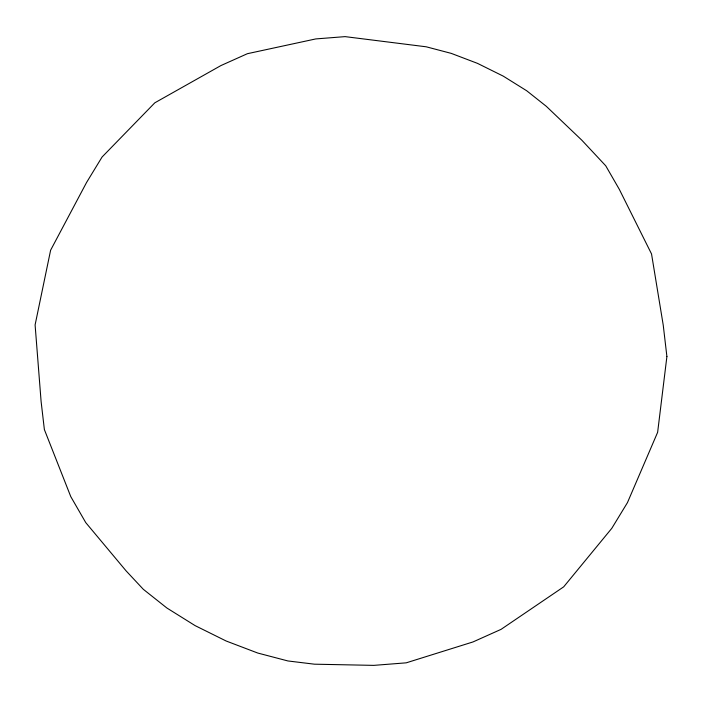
<?xml version="1.0" encoding="UTF-8"?>
<svg xmlns="http://www.w3.org/2000/svg" width="702" height="702" viewBox="0 0 702 702"><rect width="100%" height="100%" fill="white"/><g stroke="black" fill="none" stroke-linecap="round" stroke-linejoin="round"><path stroke-width="1.05" d="M666.9 356.555L657.634 432.318L627.456 502.614L611.802 528.316L563.68 586.846L501.044 629.369L472.972 641.953L406.204 662.837L373.806 665.373L314.461 664.189L287.899 660.951L257.766 653.044L226.123 640.996L195.121 625.631L166.883 608.002L143.322 589.311L126.053 570.823L85.767 522.63L70.77 496.612L44.375 429.563L41.102 401.447L35.1 324.912L50.614 250.219L86.574 182.459L102.08 157.011L154.835 102.799L220.946 65.558L247.411 53.694L315.777 38.926L345.086 36.627L426.193 46.797L451.228 53.37L477.509 63.373L503.264 76.141L526.719 90.777L546.296 106.309L581.844 140.216L605.738 165.795L619.313 189.347L651.535 253.957L663.25 325.245L666.9 356.555"/></g></svg>
